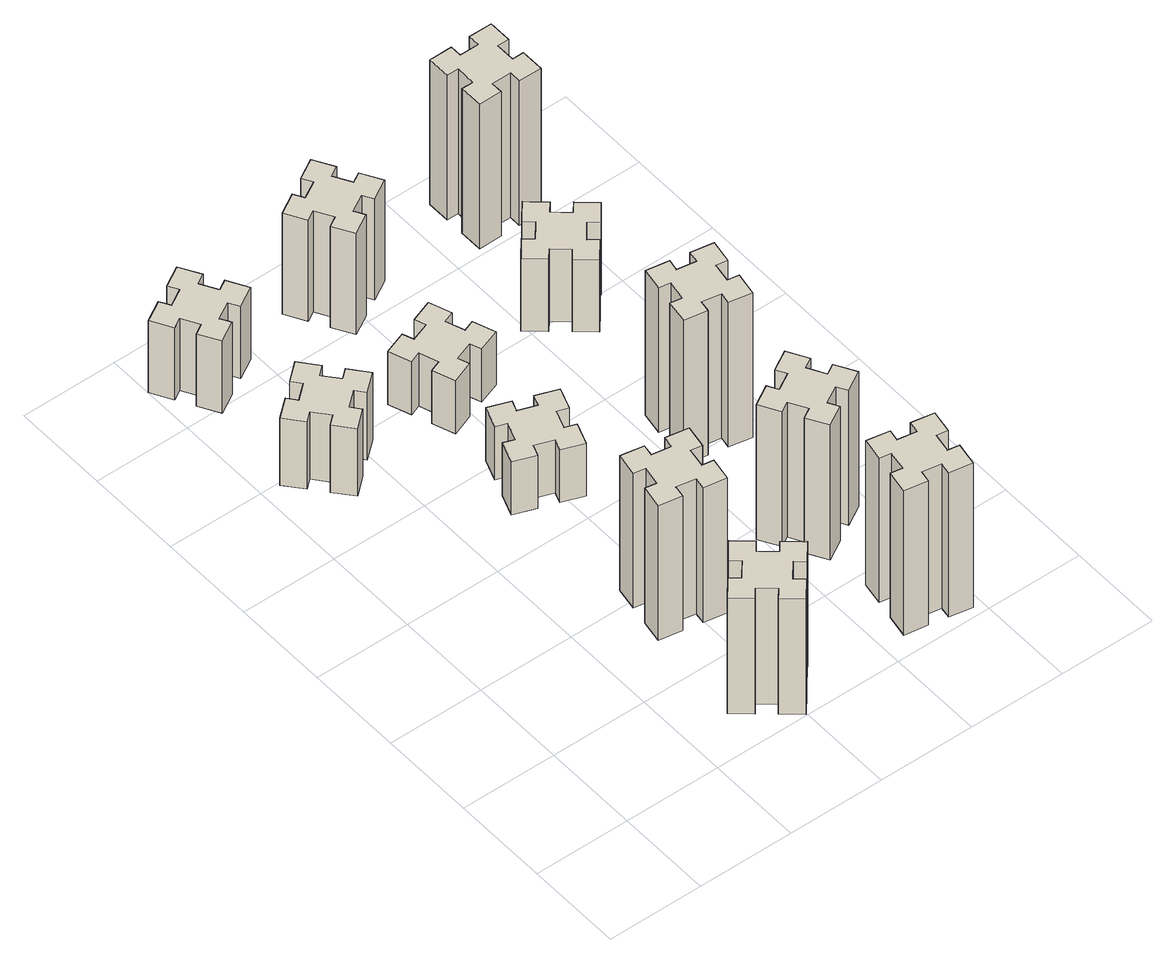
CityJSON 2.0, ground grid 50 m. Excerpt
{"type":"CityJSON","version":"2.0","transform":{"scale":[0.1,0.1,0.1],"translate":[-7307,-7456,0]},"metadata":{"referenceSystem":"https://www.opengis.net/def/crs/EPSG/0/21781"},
"CityObjects":{
"building1":{"type":"Building","attributes":{"class":"1000","function":"1000","usage":"1000","yearOfConstruction":2016,"roofType":"1000","measuredHeight":72,"storeysAboveGround":30,"storeysBelowGround":0},"geometry":[{"type":"Solid","lod":"1","boundaries":[[[[0,1,2,3,4,5,6,7,8,9,10,11,12,13,14,15,16,17,18,19]],[[17,16,20,21]],[[16,15,22,20]],[[15,14,23,22]],[[14,13,24,23]],[[13,12,25,24]],[[12,11,26,25]],[[11,10,27,26]],[[10,9,28,27]],[[9,8,29,28]],[[8,7,30,29]],[[7,6,31,30]],[[6,5,32,31]],[[5,4,33,32]],[[4,3,34,33]],[[3,2,35,34]],[[2,1,36,35]],[[1,0,37,36]],[[0,19,38,37]],[[19,18,39,38]],[[18,17,21,39]],[[24,25,26,27,28,29,30,31,32,33,34,35,36,37,38,39,21,20,22,23]]]]}]},
"building2":{"type":"Building","attributes":{"class":"1000","function":"1000","usage":"1000","yearOfConstruction":2016,"roofType":"1000","measuredHeight":42,"storeysAboveGround":30,"storeysBelowGround":0},"geometry":[{"type":"Solid","lod":"1","boundaries":[[[[40,41,42,43,44,45,46,47,48,49,50,51,52,53,54,55,56,57,58,59]],[[57,56,60,61]],[[56,55,62,60]],[[55,54,63,62]],[[54,53,64,63]],[[53,52,65,64]],[[52,51,66,65]],[[51,50,67,66]],[[50,49,68,67]],[[49,48,69,68]],[[48,47,70,69]],[[47,46,71,70]],[[46,45,72,71]],[[45,44,73,72]],[[44,43,74,73]],[[43,42,75,74]],[[42,41,76,75]],[[41,40,77,76]],[[40,59,78,77]],[[59,58,79,78]],[[58,57,61,79]],[[64,65,66,67,68,69,70,71,72,73,74,75,76,77,78,79,61,60,62,63]]]]}]},
"building3":{"type":"Building","attributes":{"class":"1000","function":"1000","usage":"1000","yearOfConstruction":2016,"roofType":"1000","measuredHeight":45,"storeysAboveGround":30,"storeysBelowGround":0},"geometry":[{"type":"Solid","lod":"1","boundaries":[[[[80,81,82,83,84,85,86,87,88,89,90,91,92,93,94,95,96,97,98,99]],[[97,96,100,101]],[[96,95,102,100]],[[95,94,103,102]],[[94,93,104,103]],[[93,92,105,104]],[[92,91,106,105]],[[91,90,107,106]],[[90,89,108,107]],[[89,88,109,108]],[[88,87,110,109]],[[87,86,111,110]],[[86,85,112,111]],[[85,84,113,112]],[[84,83,114,113]],[[83,82,115,114]],[[82,81,116,115]],[[81,80,117,116]],[[80,99,118,117]],[[99,98,119,118]],[[98,97,101,119]],[[104,105,106,107,108,109,110,111,112,113,114,115,116,117,118,119,101,100,102,103]]]]}]},
"building4":{"type":"Building","attributes":{"class":"1000","function":"1000","usage":"1000","yearOfConstruction":2016,"roofType":"1000","measuredHeight":84,"storeysAboveGround":30,"storeysBelowGround":0},"geometry":[{"type":"Solid","lod":"1","boundaries":[[[[120,121,122,123,124,125,126,127,128,129,130,131,132,133,134,135,136,137,138,139]],[[137,136,140,141]],[[136,135,142,140]],[[135,134,143,142]],[[134,133,144,143]],[[133,132,145,144]],[[132,131,146,145]],[[131,130,147,146]],[[130,129,148,147]],[[129,128,149,148]],[[128,127,150,149]],[[127,126,151,150]],[[126,125,152,151]],[[125,124,153,152]],[[124,123,154,153]],[[123,122,155,154]],[[122,121,156,155]],[[121,120,157,156]],[[120,139,158,157]],[[139,138,159,158]],[[138,137,141,159]],[[144,145,146,147,148,149,150,151,152,153,154,155,156,157,158,159,141,140,142,143]]]]}]},
"building5":{"type":"Building","attributes":{"class":"1000","function":"1000","usage":"1000","yearOfConstruction":2016,"roofType":"1000","measuredHeight":33,"storeysAboveGround":30,"storeysBelowGround":0},"geometry":[{"type":"Solid","lod":"1","boundaries":[[[[160,161,162,163,164,165,166,167,168,169,170,171,172,173,174,175,176,177,178,179]],[[177,176,180,181]],[[176,175,182,180]],[[175,174,183,182]],[[174,173,184,183]],[[173,172,185,184]],[[172,171,186,185]],[[171,170,187,186]],[[170,169,188,187]],[[169,168,189,188]],[[168,167,190,189]],[[167,166,191,190]],[[166,165,192,191]],[[165,164,193,192]],[[164,163,194,193]],[[163,162,195,194]],[[162,161,196,195]],[[161,160,197,196]],[[160,179,198,197]],[[179,178,199,198]],[[178,177,181,199]],[[184,185,186,187,188,189,190,191,192,193,194,195,196,197,198,199,181,180,182,183]]]]}]},
"building6":{"type":"Building","attributes":{"class":"1000","function":"1000","usage":"1000","yearOfConstruction":2016,"roofType":"1000","measuredHeight":33,"storeysAboveGround":30,"storeysBelowGround":0},"geometry":[{"type":"Solid","lod":"1","boundaries":[[[[200,201,202,203,204,205,206,207,208,209,210,211,212,213,214,215,216,217,218,219]],[[217,216,220,221]],[[216,215,222,220]],[[215,214,223,222]],[[214,213,224,223]],[[213,212,225,224]],[[212,211,226,225]],[[211,210,227,226]],[[210,209,228,227]],[[209,208,229,228]],[[208,207,230,229]],[[207,206,231,230]],[[206,205,232,231]],[[205,204,233,232]],[[204,203,234,233]],[[203,202,235,234]],[[202,201,236,235]],[[201,200,237,236]],[[200,219,238,237]],[[219,218,239,238]],[[218,217,221,239]],[[224,225,226,227,228,229,230,231,232,233,234,235,236,237,238,239,221,220,222,223]]]]}]},
"building7":{"type":"Building","attributes":{"class":"1000","function":"1000","usage":"1000","yearOfConstruction":2016,"roofType":"1000","measuredHeight":90,"storeysAboveGround":30,"storeysBelowGround":0},"geometry":[{"type":"Solid","lod":"1","boundaries":[[[[240,241,242,243,244,245,246,247,248,249,250,251,252,253,254,255,256,257,258,259]],[[257,256,260,261]],[[256,255,262,260]],[[255,254,263,262]],[[254,253,264,263]],[[253,252,265,264]],[[252,251,266,265]],[[251,250,267,266]],[[250,249,268,267]],[[249,248,269,268]],[[248,247,270,269]],[[247,246,271,270]],[[246,245,272,271]],[[245,244,273,272]],[[244,243,274,273]],[[243,242,275,274]],[[242,241,276,275]],[[241,240,277,276]],[[240,259,278,277]],[[259,258,279,278]],[[258,257,261,279]],[[264,265,266,267,268,269,270,271,272,273,274,275,276,277,278,279,261,260,262,263]]]]}]},
"building8":{"type":"Building","attributes":{"class":"1000","function":"1000","usage":"1000","yearOfConstruction":2016,"roofType":"1000","measuredHeight":63,"storeysAboveGround":30,"storeysBelowGround":0},"geometry":[{"type":"Solid","lod":"1","boundaries":[[[[280,281,282,283,284,285,286,287,288,289,290,291,292,293,294,295,296,297,298,299]],[[297,296,300,301]],[[296,295,302,300]],[[295,294,303,302]],[[294,293,304,303]],[[293,292,305,304]],[[292,291,306,305]],[[291,290,307,306]],[[290,289,308,307]],[[289,288,309,308]],[[288,287,310,309]],[[287,286,311,310]],[[286,285,312,311]],[[285,284,313,312]],[[284,283,314,313]],[[283,282,315,314]],[[282,281,316,315]],[[281,280,317,316]],[[280,299,318,317]],[[299,298,319,318]],[[298,297,301,319]],[[304,305,306,307,308,309,310,311,312,313,314,315,316,317,318,319,301,300,302,303]]]]}]},
"building9":{"type":"Building","attributes":{"class":"1000","function":"1000","usage":"1000","yearOfConstruction":2016,"roofType":"1000","measuredHeight":84,"storeysAboveGround":30,"storeysBelowGround":0},"geometry":[{"type":"Solid","lod":"1","boundaries":[[[[320,321,322,323,324,325,326,327,328,329,330,331,332,333,334,335,336,337,338,339]],[[337,336,340,341]],[[336,335,342,340]],[[335,334,343,342]],[[334,333,344,343]],[[333,332,345,344]],[[332,331,346,345]],[[331,330,347,346]],[[330,329,348,347]],[[329,328,349,348]],[[328,327,350,349]],[[327,326,351,350]],[[326,325,352,351]],[[325,324,353,352]],[[324,323,354,353]],[[323,322,355,354]],[[322,321,356,355]],[[321,320,357,356]],[[320,339,358,357]],[[339,338,359,358]],[[338,337,341,359]],[[344,345,346,347,348,349,350,351,352,353,354,355,356,357,358,359,341,340,342,343]]]]}]},
"building10":{"type":"Building","attributes":{"class":"1000","function":"1000","usage":"1000","yearOfConstruction":2016,"roofType":"1000","measuredHeight":90,"storeysAboveGround":30,"storeysBelowGround":0},"geometry":[{"type":"Solid","lod":"1","boundaries":[[[[360,361,362,363,364,365,366,367,368,369,370,371,372,373,374,375,376,377,378,379]],[[377,376,380,381]],[[376,375,382,380]],[[375,374,383,382]],[[374,373,384,383]],[[373,372,385,384]],[[372,371,386,385]],[[371,370,387,386]],[[370,369,388,387]],[[369,368,389,388]],[[368,367,390,389]],[[367,366,391,390]],[[366,365,392,391]],[[365,364,393,392]],[[364,363,394,393]],[[363,362,395,394]],[[362,361,396,395]],[[361,360,397,396]],[[360,379,398,397]],[[379,378,399,398]],[[378,377,381,399]],[[384,385,386,387,388,389,390,391,392,393,394,395,396,397,398,399,381,380,382,383]]]]}]},
"building11":{"type":"Building","attributes":{"class":"1000","function":"1000","usage":"1000","yearOfConstruction":2016,"roofType":"1000","measuredHeight":45,"storeysAboveGround":30,"storeysBelowGround":0},"geometry":[{"type":"Solid","lod":"1","boundaries":[[[[400,401,402,403,404,405,406,407,408,409,410,411,412,413,414,415,416,417,418,419]],[[417,416,420,421]],[[416,415,422,420]],[[415,414,423,422]],[[414,413,424,423]],[[413,412,425,424]],[[412,411,426,425]],[[411,410,427,426]],[[410,409,428,427]],[[409,408,429,428]],[[408,407,430,429]],[[407,406,431,430]],[[406,405,432,431]],[[405,404,433,432]],[[404,403,434,433]],[[403,402,435,434]],[[402,401,436,435]],[[401,400,437,436]],[[400,419,438,437]],[[419,418,439,438]],[[418,417,421,439]],[[424,425,426,427,428,429,430,431,432,433,434,435,436,437,438,439,421,420,422,423]]]]}]},
"building12":{"type":"Building","attributes":{"class":"1000","function":"1000","usage":"1000","yearOfConstruction":2016,"roofType":"1000","measuredHeight":90,"storeysAboveGround":30,"storeysBelowGround":0},"geometry":[{"type":"Solid","lod":"1","boundaries":[[[[440,441,442,443,444,445,446,447,448,449,450,451,452,453,454,455,456,457,458,459]],[[457,456,460,461]],[[456,455,462,460]],[[455,454,463,462]],[[454,453,464,463]],[[453,452,465,464]],[[452,451,466,465]],[[451,450,467,466]],[[450,449,468,467]],[[449,448,469,468]],[[448,447,470,469]],[[447,446,471,470]],[[446,445,472,471]],[[445,444,473,472]],[[444,443,474,473]],[[443,442,475,474]],[[442,441,476,475]],[[441,440,477,476]],[[440,459,478,477]],[[459,458,479,478]],[[458,457,461,479]],[[464,465,466,467,468,469,470,471,472,473,474,475,476,477,478,479,461,460,462,463]]]]}]}
},
"vertices":[
[866,193,0],[943,129,0],[904,83,0],[996,6,0],[1073,98,0],[1027,136,0],[1092,213,0],[1138,174,0],[1215,266,0],[1123,343,0],[1084,297,0],[1008,362,0],[1046,408,0],[954,485,0],[877,393,0],[923,354,0],[859,278,0],[813,316,0],[736,224,0],[828,147,0],[859,278,720],[813,316,720],[923,354,720],[877,393,720],[954,485,720],[1046,408,720],[1008,362,720],[1084,297,720],[1123,343,720],[1215,266,720],[1138,174,720],[1092,213,720],[1027,136,720],[1073,98,720],[996,6,720],[904,83,720],[943,129,720],[866,193,720],[828,147,720],[736,224,720],
[219,2433,0],[283,2356,0],[237,2318,0],[314,2226,0],[406,2303,0],[368,2349,0],[444,2413,0],[483,2367,0],[575,2444,0],[498,2536,0],[452,2498,0],[387,2574,0],[433,2613,0],[356,2705,0],[264,2628,0],[303,2582,0],[226,2517,0],[188,2563,0],[96,2486,0],[173,2394,0],[226,2517,420],[188,2563,420],[303,2582,420],[264,2628,420],[356,2705,420],[433,2613,420],[387,2574,420],[452,2498,420],[498,2536,420],[575,2444,420],[483,2367,420],[444,2413,420],[368,2349,420],[406,2303,420],[314,2226,420],[237,2318,420],[283,2356,420],[219,2433,420],[173,2394,420],[96,2486,420],
[224,3326,0],[137,3276,0],[107,3328,0],[3,3268,0],[63,3164,0],[115,3194,0],[165,3107,0],[113,3077,0],[173,2973,0],[277,3033,0],[247,3085,0],[334,3135,0],[364,3083,0],[468,3143,0],[408,3247,0],[356,3217,0],[306,3304,0],[358,3334,0],[298,3438,0],[194,3378,0],[306,3304,450],[358,3334,450],[356,3217,450],[408,3247,450],[468,3143,450],[364,3083,450],[334,3135,450],[247,3085,450],[277,3033,450],[173,2973,450],[113,3077,450],[165,3107,450],[115,3194,450],[63,3164,450],[3,3268,450],[107,3328,450],[137,3276,450],[224,3326,450],[194,3378,450],[298,3438,450],
[876,954,0],[858,855,0],[799,866,0],[778,747,0],[897,727,0],[907,786,0],[1005,768,0],[995,709,0],[1113,688,0],[1134,807,0],[1075,817,0],[1092,915,0],[1151,905,0],[1172,1023,0],[1054,1044,0],[1044,985,0],[945,1002,0],[956,1061,0],[837,1082,0],[817,964,0],[945,1002,840],[956,1061,840],[1044,985,840],[1054,1044,840],[1172,1023,840],[1151,905,840],[1092,915,840],[1075,817,840],[1134,807,840],[1113,688,840],[995,709,840],[1005,768,840],[907,786,840],[897,727,840],[778,747,840],[799,866,840],[858,855,840],[876,954,840],[817,964,840],[837,1082,840],
[1062,1741,0],[1096,1835,0],[1152,1814,0],[1193,1927,0],[1080,1968,0],[1060,1912,0],[966,1946,0],[987,2002,0],[874,2043,0],[833,1930,0],[889,1910,0],[855,1816,0],[799,1837,0],[757,1724,0],[870,1683,0],[891,1739,0],[985,1705,0],[964,1649,0],[1077,1607,0],[1118,1720,0],[985,1705,330],[964,1649,330],[891,1739,330],[870,1683,330],[757,1724,330],[799,1837,330],[855,1816,330],[889,1910,330],[833,1930,330],[874,2043,330],[987,2002,330],[966,1946,330],[1060,1912,330],[1080,1968,330],[1193,1927,330],[1152,1814,330],[1096,1835,330],[1062,1741,330],[1118,1720,330],[1077,1607,330],
[966,2345,0],[1060,2379,0],[1080,2323,0],[1193,2364,0],[1152,2477,0],[1096,2456,0],[1062,2550,0],[1118,2570,0],[1077,2683,0],[964,2642,0],[985,2586,0],[891,2552,0],[870,2608,0],[757,2567,0],[799,2454,0],[855,2475,0],[889,2381,0],[833,2360,0],[874,2247,0],[987,2289,0],[889,2381,330],[833,2360,330],[855,2475,330],[799,2454,330],[757,2567,330],[870,2608,330],[891,2552,330],[985,2586,330],[964,2642,330],[1077,2683,330],[1118,2570,330],[1062,2550,330],[1096,2456,330],[1152,2477,330],[1193,2364,330],[1080,2323,330],[1060,2379,330],[966,2345,330],[987,2289,330],[874,2247,330],
[1884,345,0],[1785,362,0],[1796,421,0],[1677,442,0],[1657,324,0],[1716,314,0],[1698,215,0],[1639,226,0],[1618,107,0],[1737,87,0],[1747,146,0],[1845,128,0],[1835,69,0],[1953,48,0],[1974,167,0],[1915,177,0],[1932,275,0],[1991,265,0],[2012,383,0],[1894,404,0],[1932,275,900],[1991,265,900],[1915,177,900],[1974,167,900],[1953,48,900],[1835,69,900],[1845,128,900],[1747,146,900],[1737,87,900],[1618,107,900],[1639,226,900],[1698,215,900],[1716,314,900],[1657,324,900],[1677,442,900],[1796,421,900],[1785,362,900],[1884,345,900],[1894,404,900],[2012,383,900],
[1096,3217,0],[1046,3304,0],[1098,3334,0],[1038,3438,0],[934,3378,0],[964,3326,0],[877,3276,0],[847,3328,0],[743,3268,0],[803,3164,0],[855,3194,0],[905,3107,0],[853,3077,0],[913,2973,0],[1017,3033,0],[987,3085,0],[1074,3135,0],[1104,3083,0],[1208,3143,0],[1148,3247,0],[1074,3135,630],[1104,3083,630],[987,3085,630],[1017,3033,630],[913,2973,630],[853,3077,630],[905,3107,630],[855,3194,630],[803,3164,630],[743,3268,630],[847,3328,630],[877,3276,630],[964,3326,630],[934,3378,630],[1038,3438,630],[1098,3334,630],[1046,3304,630],[1096,3217,630],[1148,3247,630],[1208,3143,630],
[1595,874,0],[1645,787,0],[1593,757,0],[1653,653,0],[1757,713,0],[1727,765,0],[1814,815,0],[1844,763,0],[1948,823,0],[1888,927,0],[1836,897,0],[1786,984,0],[1838,1014,0],[1778,1118,0],[1674,1058,0],[1704,1006,0],[1617,956,0],[1587,1008,0],[1483,948,0],[1543,844,0],[1617,956,840],[1587,1008,840],[1704,1006,840],[1674,1058,840],[1778,1118,840],[1838,1014,840],[1786,984,840],[1836,897,840],[1888,927,840],[1948,823,840],[1844,763,840],[1814,815,840],[1727,765,840],[1757,713,840],[1653,653,840],[1593,757,840],[1645,787,840],[1595,874,840],[1543,844,840],[1483,948,840],
[1647,1526,0],[1745,1508,0],[1735,1449,0],[1853,1428,0],[1874,1547,0],[1815,1557,0],[1832,1655,0],[1891,1645,0],[1912,1763,0],[1794,1784,0],[1784,1725,0],[1685,1742,0],[1696,1801,0],[1577,1822,0],[1557,1704,0],[1616,1694,0],[1598,1595,0],[1539,1606,0],[1518,1487,0],[1637,1467,0],[1598,1595,900],[1539,1606,900],[1616,1694,900],[1557,1704,900],[1577,1822,900],[1696,1801,900],[1685,1742,900],[1784,1725,900],[1794,1784,900],[1912,1763,900],[1891,1645,900],[1832,1655,900],[1815,1557,900],[1874,1547,900],[1853,1428,900],[1735,1449,900],[1745,1508,900],[1647,1526,900],[1637,1467,900],[1518,1487,900],
[1824,2617,0],[1748,2682,0],[1786,2728,0],[1694,2805,0],[1617,2713,0],[1663,2674,0],[1599,2598,0],[1553,2636,0],[1476,2544,0],[1568,2467,0],[1606,2513,0],[1683,2449,0],[1644,2403,0],[1736,2326,0],[1813,2418,0],[1767,2456,0],[1832,2533,0],[1878,2494,0],[1955,2586,0],[1863,2663,0],[1832,2533,450],[1878,2494,450],[1767,2456,450],[1813,2418,450],[1736,2326,450],[1644,2403,450],[1683,2449,450],[1606,2513,450],[1568,2467,450],[1476,2544,450],[1553,2636,450],[1599,2598,450],[1663,2674,450],[1617,2713,450],[1694,2805,450],[1786,2728,450],[1748,2682,450],[1824,2617,450],[1863,2663,450],[1955,2586,450],
[1765,3095,0],[1865,3095,0],[1865,3035,0],[1985,3035,0],[1985,3155,0],[1925,3155,0],[1925,3255,0],[1985,3255,0],[1985,3375,0],[1865,3375,0],[1865,3315,0],[1765,3315,0],[1765,3375,0],[1645,3375,0],[1645,3255,0],[1705,3255,0],[1705,3155,0],[1645,3155,0],[1645,3035,0],[1765,3035,0],[1705,3155,900],[1645,3155,900],[1705,3255,900],[1645,3255,900],[1645,3375,900],[1765,3375,900],[1765,3315,900],[1865,3315,900],[1865,3375,900],[1985,3375,900],[1985,3255,900],[1925,3255,900],[1925,3155,900],[1985,3155,900],[1985,3035,900],[1865,3035,900],[1865,3095,900],[1765,3095,900],[1765,3035,900],[1645,3035,900]
]}
